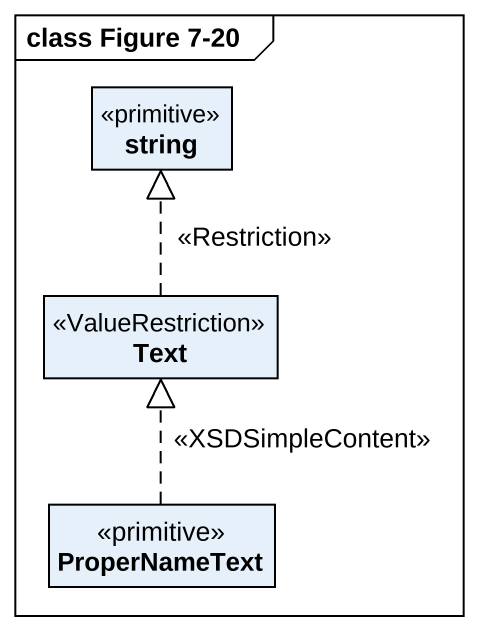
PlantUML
@startuml
mainframe class Figure 7-20
hide circle
hide empty members
class string <<primitive>>
class Text <<ValueRestriction>>
class ProperNameText <<primitive>>
Text .up.|> string : <<Restriction>>
ProperNameText .up.|> Text : <<XSDSimpleContent>>
@enduml
